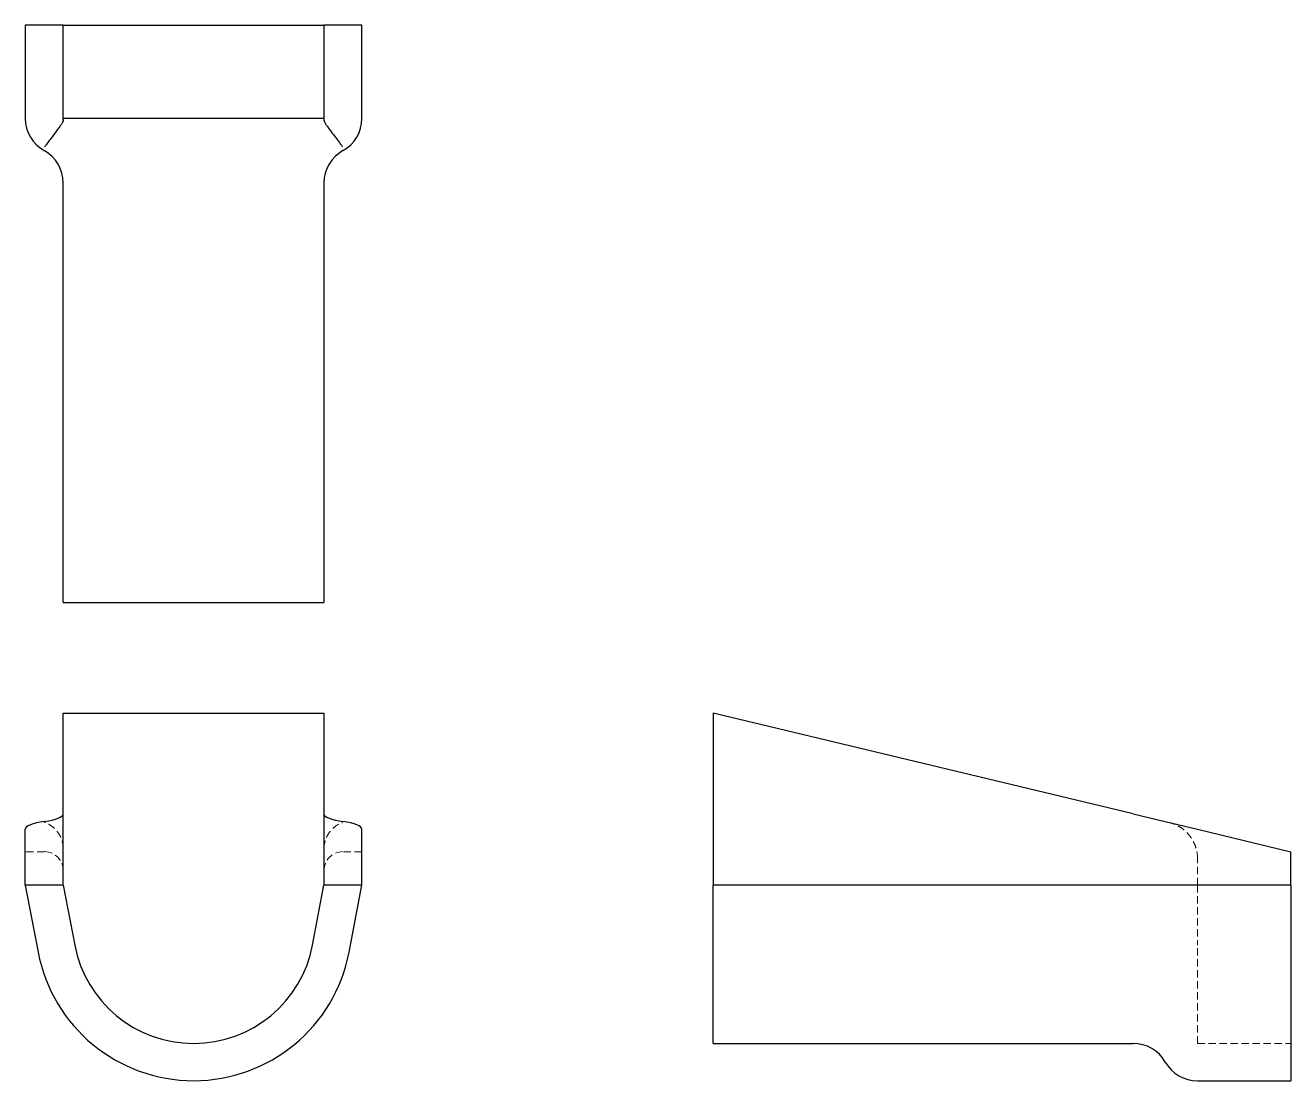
# Model space of a CAD drawing. Header units: millimetres. Extents: x 54 to 273, y 25 to 208.
import ezdxf

# ---------------------------------------------------------------- set-up
doc = ezdxf.new("R2010")
doc.units = ezdxf.units.MM
doc.linetypes.add('HIDDEN', pattern=[1.905, 1.27, -0.635])

msp = doc.modelspace()

# ---------------------------------------------------------------- linework, layer by layer
at = {"color": 7, "linetype": 'Continuous', "lineweight": 25}
for p, q in [((53.85, 208), (53.85, 191.87)), ((57.19, 208), (53.85, 208)), ((60.42, 208), (57.19, 208)), ((60.42, 191.61), (60.42, 208)), ((60.42, 208), (62.41, 208)), ((62.41, 208), (103.59, 208)), ((103.59, 208), (105.58, 208)), ((105.58, 208), (105.58, 191.61)), ((108.81, 208), (105.58, 208)), ((112.15, 208), (108.81, 208)), ((112.15, 191.87), (112.15, 208)), ((105.58, 191.87), (60.42, 191.87)), ((60.42, 108), (60.42, 180.7)), ((105.58, 180.7), (105.58, 108)), ((60.42, 108), (105.58, 108)), ((60.42, 88.84), (105.58, 88.84)), ((60.42, 59.03), (60.42, 88.84)), ((105.58, 88.84), (105.58, 59.03)), ((173, 88.84), (173, 59.03)), ((245.7, 71.39), (173, 88.84)), ((245.7, 71.39), (251.28, 70.05)), ((53.85, 59.03), (53.85, 68.71)), ((112.15, 59.03), (112.15, 68.71)), ((251.28, 70.05), (256.87, 68.71)), ((256.87, 68.71), (273, 64.83)), ((273, 59.03), (273, 64.83)), ((57.14, 59.03), (53.85, 59.03)), ((53.85, 59.03), (56.07, 47.43)), ((60.42, 59.03), (57.14, 59.03)), ((60.42, 59.03), (62.41, 48.64)), ((103.59, 48.64), (105.58, 59.03)), ((108.86, 59.03), (105.58, 59.03)), ((112.15, 59.03), (108.86, 59.03)), ((109.93, 47.43), (112.15, 59.03)), ((245.7, 59.03), (173, 59.03)), ((173, 48.64), (173, 59.03)), ((251.28, 59.03), (245.7, 59.03)), ((256.87, 59.03), (251.28, 59.03)), ((273, 59.03), (256.87, 59.03)), ((273, 59.03), (273, 47.43)), ((173, 31.61), (173, 48.64)), ((273, 47.43), (273, 25.16)), ((173, 31.61), (245.7, 31.61)), ((256.87, 25.16), (273, 25.16))]:
    msp.add_line(p, q, dxfattribs=at)
at = {"color": 7, "linetype": 'HIDDEN', "lineweight": 18}
for p, q in [((57.19, 64.83), (53.85, 64.83)), ((112.15, 64.83), (108.81, 64.83)), ((256.87, 59.03), (256.87, 63.62)), ((256.87, 59.03), (256.87, 48.64)), ((256.87, 31.61), (256.87, 48.64)), ((256.87, 31.61), (273, 31.61))]:
    msp.add_line(p, q, dxfattribs=at)
msp.add_arc((250.42, 63.62), 6.45, 0, 16.5, dxfattribs=at)
at = {"color": 7, "linetype": 'Continuous', "lineweight": 25}
for centre, radius, start, end in [((83, 52.58), 20.97, 190.8218, 349.1782), ((83, 52.58), 27.42, 190.8218, 349.1782), ((245.7, 25.16), 6.45, 30, 90), ((256.87, 31.61), 6.45, 210, 270)]:
    msp.add_arc(centre, radius, start, end, dxfattribs=at)
for centre, ratio, start_param, end_param in [((60.42, 191.87), 0.982216, 3.141593, 4.18879), ((105.58, 191.87), 0.982216, 5.235988, 6.283185), ((53.85, 180.7), 0.982216, 0, 1.047198), ((112.15, 180.7), 0.982216, 2.094395, 3.141593), ((53.85, 71.39), 0.235809, 5.235988, 6.283185), ((112.15, 71.39), 0.235809, 3.141593, 4.18879), ((60.42, 68.71), 0.235809, 2.094395, 3.141593), ((105.58, 68.71), 0.235809, 0, 1.047198)]:
    msp.add_ellipse(centre, major_axis=(6.57, 0), ratio=ratio, start_param=start_param, end_param=end_param, dxfattribs=at)
at = {"color": 7, "linetype": 'HIDDEN', "lineweight": 18}
for centre, start_param, end_param in [((57.19, 61.52), 4.712389, 6.283185), ((108.81, 61.52), 0, 1.570796)]:
    msp.add_ellipse(centre, major_axis=(0, 3.32), ratio=0.97237, start_param=start_param, end_param=end_param, dxfattribs=at)
at = {"color": 7, "linetype": 'Continuous', "lineweight": 25}
for points in [[(60.42, 191.61), (60.42, 191.51), (60.38, 191.4), (60.26, 191.14), (60.18, 190.99), (59.97, 190.66), (59.85, 190.49), (59.58, 190.11), (59.43, 189.92), (58.97, 189.29), (58.63, 188.85), (58.1, 188.15), (57.92, 187.91), (57.65, 187.55), (57.56, 187.43), (57.38, 187.18), (57.28, 187.05), (57.19, 186.93)], [(105.58, 191.61), (105.58, 191.51), (105.62, 191.4), (105.74, 191.14), (105.82, 190.99), (106.03, 190.66), (106.15, 190.49), (106.42, 190.11), (106.57, 189.92), (107.03, 189.29), (107.37, 188.85), (107.9, 188.15), (108.08, 187.91), (108.35, 187.55), (108.44, 187.43), (108.62, 187.18), (108.72, 187.05), (108.81, 186.93)]]:
    msp.add_open_spline(points, degree=3, knots=[0, 0, 0, 0, 0.125, 0.125, 0.25, 0.25, 0.375, 0.375, 0.5, 0.5, 0.75, 0.75, 0.875, 0.875, 0.9375, 0.9375, 1, 1, 1, 1], dxfattribs=at)
at = {"color": 7, "linetype": 'HIDDEN', "lineweight": 18}
for points in [[(60.42, 65.45), (60.42, 65.76), (60.38, 66.05), (60.26, 66.61), (60.18, 66.89), (59.97, 67.39), (59.85, 67.62), (59.58, 68.05), (59.43, 68.26), (58.97, 68.81), (58.63, 69.11), (58.1, 69.47), (57.92, 69.58), (57.65, 69.71), (57.56, 69.75), (57.38, 69.83), (57.28, 69.86), (57.19, 69.89)], [(105.58, 65.45), (105.58, 65.76), (105.62, 66.05), (105.74, 66.61), (105.82, 66.89), (106.03, 67.39), (106.15, 67.62), (106.42, 68.05), (106.57, 68.26), (107.03, 68.81), (107.37, 69.11), (107.9, 69.47), (108.08, 69.58), (108.35, 69.71), (108.44, 69.75), (108.62, 69.83), (108.72, 69.86), (108.81, 69.89)], [(256.61, 65.45), (256.51, 65.76), (256.4, 66.05), (256.14, 66.61), (255.99, 66.89), (255.66, 67.39), (255.49, 67.62), (255.11, 68.05), (254.92, 68.26), (254.29, 68.81), (253.85, 69.11), (253.15, 69.47), (252.91, 69.58), (252.55, 69.71), (252.43, 69.75), (252.18, 69.83), (252.05, 69.86), (251.93, 69.89)]]:
    msp.add_open_spline(points, degree=3, knots=[0, 0, 0, 0, 0.125, 0.125, 0.25, 0.25, 0.375, 0.375, 0.5, 0.5, 0.75, 0.75, 0.875, 0.875, 0.9375, 0.9375, 1, 1, 1, 1], dxfattribs=at)

doc.saveas('drawing.dxf')
